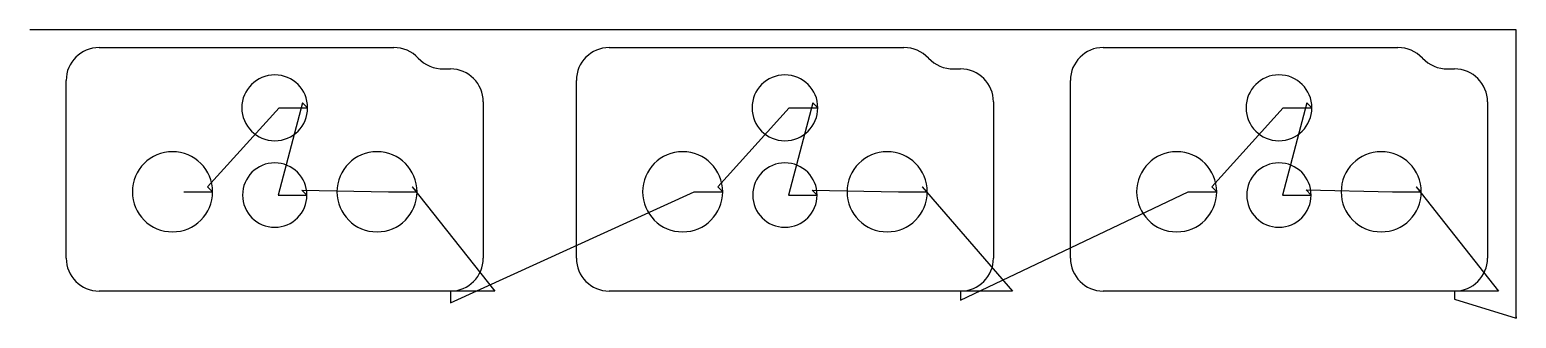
# Model space of a CAD drawing. Header units: metres. Extents: x 0 to 1039, y 0 to 202.
import ezdxf

# ---------------------------------------------------------------- set-up
doc = ezdxf.new("R2010")
doc.units = ezdxf.units.M

msp = doc.modelspace()

# ---------------------------------------------------------------- linework, layer by layer
at = {"layer": 'TOOL_0'}
for p, q in [((0.994, 201.636), (-0.006, 201.636)), ((1038.817, 201.636), (0.994, 201.636)), ((1038.817, 1.006), (1038.817, 201.636)), ((48.46, 189.203), (254.353, 189.203)), ((404.987, 189.205), (610.88, 189.205)), ((750.221, 189.207), (956.114, 189.207)), ((289.21, 174.203), (293.96, 174.203)), ((645.737, 174.205), (650.487, 174.205)), ((990.971, 174.207), (995.721, 174.207)), ((25.46, 42.003), (25.46, 166.203)), ((381.987, 42.005), (381.987, 166.205)), ((727.221, 42.007), (727.221, 166.207)), ((124.213, 91.922), (174.212, 147.102)), ((190.676, 150.638), (173.711, 86.102)), ((174.212, 147.102), (194.212, 147.102)), ((194.212, 147.102), (190.676, 150.638)), ((316.96, 151.203), (316.96, 42.003)), ((480.739, 91.924), (530.738, 147.104)), ((547.202, 150.64), (530.238, 86.104)), ((530.738, 147.104), (550.738, 147.104)), ((550.738, 147.104), (547.202, 150.64)), ((673.487, 151.205), (673.487, 42.005)), ((825.973, 91.926), (875.972, 147.106)), ((892.436, 150.642), (875.472, 86.106)), ((875.972, 147.106), (895.972, 147.106)), ((895.972, 147.106), (892.436, 150.642)), ((1018.721, 151.207), (1018.721, 42.007)), ((107.749, 88.386), (127.749, 88.386)), ((127.749, 88.386), (124.213, 91.922)), ((173.711, 86.102), (193.711, 86.102)), ((193.711, 86.102), (190.175, 89.638)), ((190.175, 89.638), (250.674, 88.387)), ((250.674, 88.387), (270.674, 88.387)), ((270.674, 88.387), (267.138, 91.923)), ((267.138, 91.923), (325.033, 19.003)), ((293.96, 10.719), (464.275, 88.388)), ((464.275, 88.388), (484.275, 88.388)), ((484.275, 88.388), (480.739, 91.924)), ((530.238, 86.104), (550.238, 86.104)), ((550.238, 86.104), (546.702, 89.64)), ((546.702, 89.64), (607.201, 88.389)), ((607.201, 88.389), (627.201, 88.389)), ((627.201, 88.389), (623.665, 91.925)), ((623.665, 91.925), (686.691, 19.005)), ((650.487, 12.584), (809.509, 88.39)), ((809.509, 88.39), (829.509, 88.39)), ((829.509, 88.39), (825.973, 91.926)), ((875.472, 86.106), (895.472, 86.106)), ((895.472, 86.106), (891.936, 89.642)), ((891.936, 89.642), (952.435, 88.391)), ((952.435, 88.391), (972.435, 88.391)), ((972.435, 88.391), (968.899, 91.927)), ((968.899, 91.927), (1026.359, 19.007)), ((293.96, 19.003), (48.46, 19.003)), ((325.033, 19.003), (293.96, 19.003)), ((293.96, 19.003), (293.96, 10.719)), ((650.487, 19.005), (404.987, 19.005)), ((686.691, 19.005), (650.487, 19.005)), ((650.487, 19.005), (650.487, 12.584)), ((995.721, 19.007), (750.221, 19.007)), ((1026.359, 19.007), (995.721, 19.007)), ((995.721, 19.007), (995.721, 13.303)), ((995.721, 13.303), (1038.817, 0.006)), ((1038.817, 0.006), (1038.817, 1.006)), ((1038.817, 1.006), (1038.817, 0.006)), ((1038.817, 0.006), (1038.817, 1.006))]:
    msp.add_line(p, q, dxfattribs=at)
for centre, radius, start, end in [((48.46, 166.203), 23, 90, 180), ((254.353, 165.603), 23.6, 43.432455, 90), ((404.987, 166.205), 23, 90, 180), ((610.88, 165.605), 23.6, 43.432455, 90), ((750.221, 166.207), 23, 90, 180), ((956.114, 165.607), 23.6, 43.432455, 90), ((289.21, 198.603), 24.4, 223.432373, 270), ((645.737, 198.605), 24.4, 223.432373, 270), ((990.971, 198.607), 24.4, 223.432373, 270), ((171.212, 147.102), 23, 0, 180), ((293.96, 151.203), 23, 0, 90), ((527.738, 147.104), 23, 0, 180), ((650.487, 151.205), 23, 0, 90), ((872.972, 147.106), 23, 0, 180), ((995.721, 151.207), 23, 0, 90), ((171.212, 147.102), 23, 180, 0), ((527.738, 147.104), 23, 180, 0), ((872.972, 147.106), 23, 180, 0), ((99.749, 88.386), 28, 0, 180), ((242.674, 88.387), 28, 0, 180), ((456.275, 88.388), 28, 0, 180), ((599.201, 88.389), 28, 0, 180), ((801.509, 88.39), 28, 0, 180), ((944.435, 88.391), 28, 0, 180), ((171.211, 86.102), 22.5, 0, 180), ((527.738, 86.104), 22.5, 0, 180), ((872.972, 86.106), 22.5, 0, 180), ((99.749, 88.386), 28, 180, 0), ((171.211, 86.102), 22.5, 180, 0), ((242.674, 88.387), 28, 180, 0), ((456.275, 88.388), 28, 180, 0), ((527.738, 86.104), 22.5, 180, 0), ((599.201, 88.389), 28, 180, 0), ((801.509, 88.39), 28, 180, 0), ((872.972, 86.106), 22.5, 180, 0), ((944.435, 88.391), 28, 180, 0), ((48.46, 42.003), 23, 180, 270), ((293.96, 42.003), 23, 270, 0), ((404.987, 42.005), 23, 180, 270), ((650.487, 42.005), 23, 270, 0), ((750.221, 42.007), 23, 180, 270), ((995.721, 42.007), 23, 270, 0)]:
    msp.add_arc(centre, radius, start, end, dxfattribs=at)

doc.saveas('drawing.dxf')
